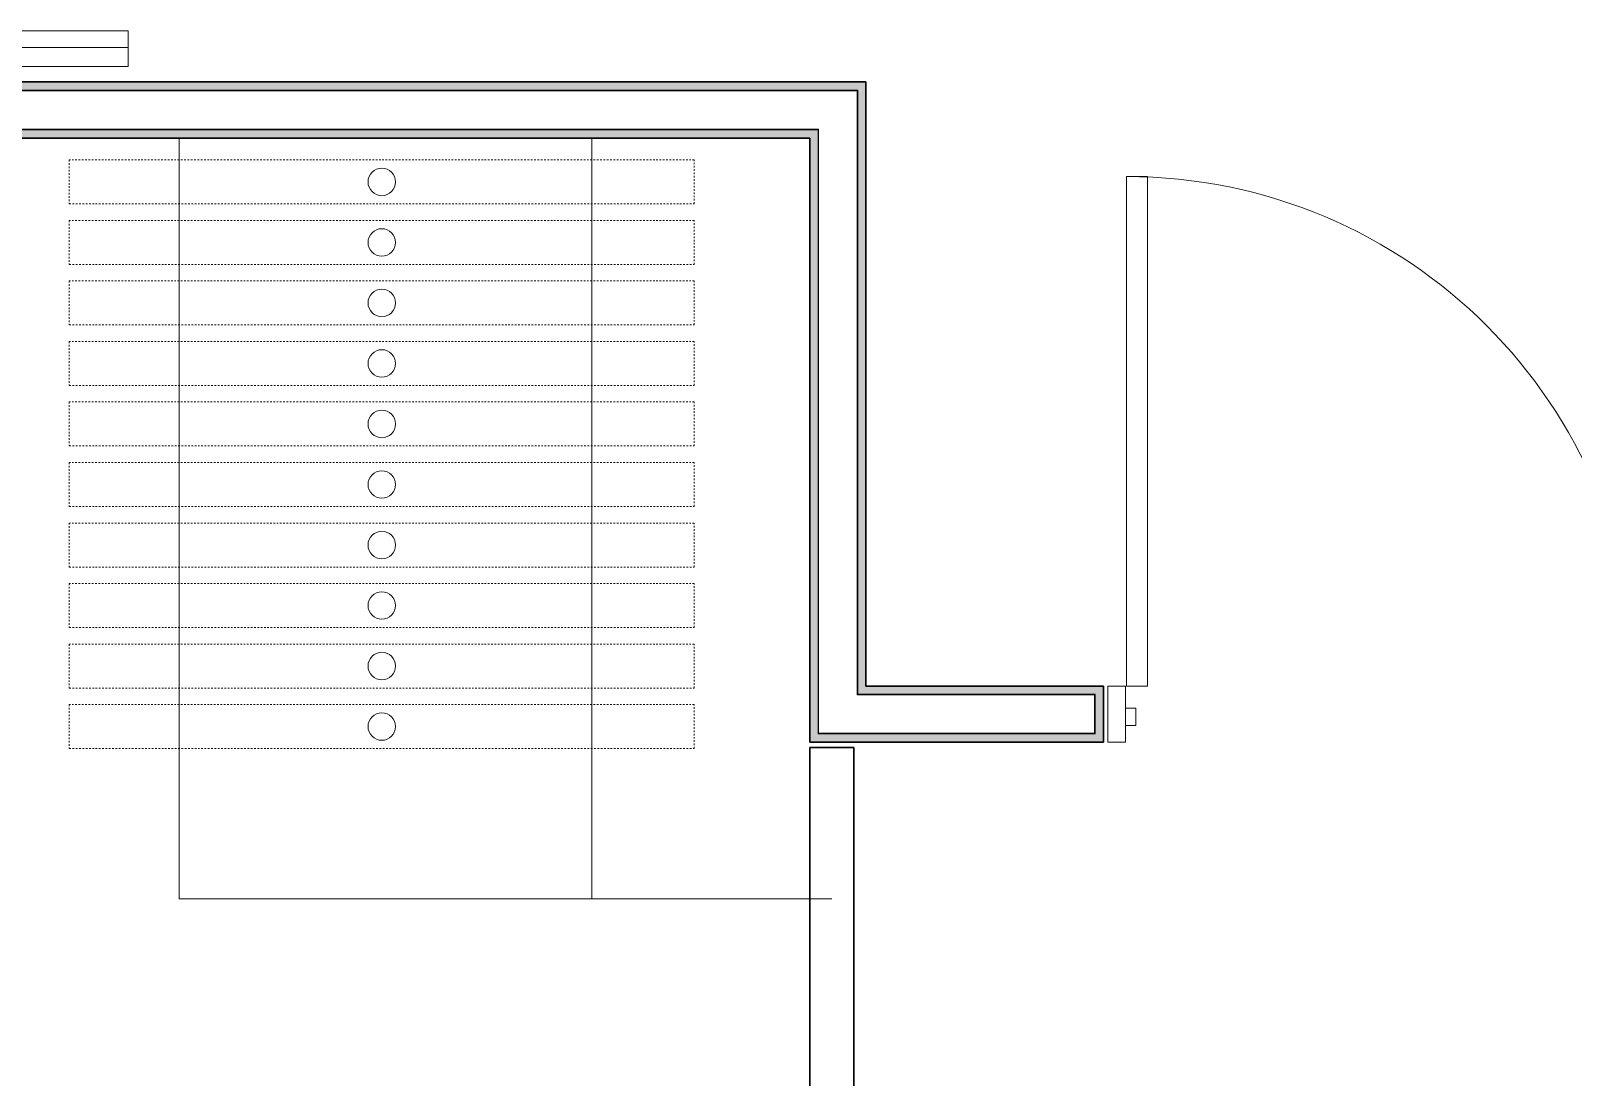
# Model space of a CAD drawing. Header units: millimetres. Extents: x 155920 to 295199, y -4084 to 97293.
# Drawn here: x 171807 to 174610, y 25098 to 27000 of the extents above; entities that cross this region are included whole.
import ezdxf

# ---------------------------------------------------------------- set-up
doc = ezdxf.new("R2010")
doc.units = ezdxf.units.MM
doc.header["$MEASUREMENT"] = 0
doc.linetypes.add('Dash', pattern=[6, 3, -3])
doc.linetypes.add('Dash_2_', pattern=[6, 3, -3])
for name, color, linetype, lineweight in [('A-DOOR', 4, 'CONTINUOUS', 9), ('A-DOOR-FRAM', 4, 'CONTINUOUS', 18), ('A-GENM', 8, 'CONTINUOUS', 9), ('A-GENM-HDLN', 8, 'Dash_2_', 9), ('A-WALL', 7, 'CONTINUOUS', 9), ('A-WALL-PATT', 7, 'CONTINUOUS', 25), ('I-FURN', 8, 'CONTINUOUS', 9), ('I-WALL', 7, 'CONTINUOUS', 9)]:
    doc.layers.add(name, color=color, linetype=linetype, lineweight=lineweight)

msp = doc.modelspace()

# ---------------------------------------------------------------- hatches: boundary and pattern name
at = {"layer": 'A-WALL-PATT', "lineweight": 5}
for points in [[(173310.1, 26892.3), (173325.1, 26892.3), (173325.1, 26907.3), (171525.1, 26907.3), (171525.1, 26892.3), (172290.5, 26892.3)], [(173238.1, 25722.3), (173238.1, 26805.3), (173223.1, 26805.3), (173223.1, 25722.3)]]:
    msp.add_hatch(color=256, dxfattribs=at).paths.add_polyline_path(points, flags=0)
at = {"layer": 'A-WALL-PATT', "lineweight": 9}
msp.add_hatch(color=256, dxfattribs=at).paths.add_polyline_path([(173325.1, 25809.3), (173325.1, 26892.3), (173310.1, 26891.3), (173310.1, 25809.3)], flags=0)
h = msp.add_hatch(color=256, dxfattribs=at)
h.paths.add_polyline_path([(173238.1, 26805.3), (173238.1, 26820.3), (171708.1, 26820.3), (171708.1, 26805.3), (173223.1, 26805.3)], flags=0)
h.paths.add_polyline_path([(171525.1, 26805.3), (171636.1, 26805.3), (171636.1, 26820.3), (171525.1, 26820.3), (171525.1, 26806.3)], flags=0)
at = {"layer": 'A-WALL-PATT', "lineweight": 5}
h = msp.add_hatch(color=256, dxfattribs=at)
h.paths.add_polyline_path([(174766.6, 25758.3), (174781.6, 25758.3), (174781.6, 25794.3), (175125.1, 25794.3), (175125.1, 25809.3), (174766.6, 25809.3)], flags=0)
h.paths.add_polyline_path([(173741.6, 25758.3), (173756.6, 25758.3), (173756.6, 25809.3), (173310.1, 25809.3), (173310.1, 25794.3), (173741.6, 25794.3)], flags=0)
at = {"layer": 'A-WALL-PATT', "lineweight": 9}
h = msp.add_hatch(color=256, dxfattribs=at)
h.paths.add_polyline_path([(174766.6, 25707.3), (175212.1, 25707.3), (175211.1, 25722.3), (174781.6, 25722.3), (174781.6, 25758.3), (174766.6, 25758.3)], flags=0)
h.paths.add_polyline_path([(173223.1, 25707.3), (173756.6, 25707.3), (173756.6, 25758.3), (173741.6, 25758.3), (173741.6, 25722.3), (173223.1, 25722.3)], flags=0)

# ---------------------------------------------------------------- linework, layer by layer
at = {"layer": 'A-DOOR'}
for p, q in [((173798.6, 26735.3), (173836.6, 26735.3)), ((173798.6, 25809.3), (173798.6, 26735.3)), ((173836.6, 26735.3), (173798.6, 26735.3)), ((173798.6, 26735.3), (173798.6, 25809.3)), ((173836.6, 26735.3), (173836.6, 25809.3)), ((173836.6, 25809.3), (173836.6, 26735.3)), ((173836.6, 25809.3), (173798.6, 25809.3)), ((173798.6, 25809.3), (173836.6, 25809.3))]:
    msp.add_line(p, q, dxfattribs=at)
msp.add_arc((173798.6, 25809.3), 926, 0, 90, dxfattribs=at)
at = {"layer": 'A-DOOR-FRAM', "lineweight": 20}
for p, q in [((173764.6, 25809.3), (173796.6, 25809.3)), ((173764.6, 25707.3), (173764.6, 25809.3)), ((173796.6, 25809.3), (173796.6, 25707.3)), ((173796.6, 25737.3), (173796.6, 25769.3)), ((173796.6, 25769.3), (173815.6, 25769.3)), ((173815.6, 25769.3), (173815.6, 25737.3)), ((173815.6, 25737.3), (173796.6, 25737.3)), ((173796.6, 25707.3), (173764.6, 25707.3))]:
    msp.add_line(p, q, dxfattribs=at)
at = {"layer": 'A-GENM'}
for p, q in [((172077.1, 25422.3), (172077.1, 26805.3)), ((172827.1, 25422.3), (172827.1, 26805.3)), ((173263.1, 25422.3), (172077.1, 25422.3))]:
    msp.add_line(p, q, dxfattribs=at)
at = {"layer": 'A-GENM', "lineweight": 30}
for p, q in [((173303.1, 25697.3), (173223.1, 25697.3)), ((173223.1, 25697.3), (173223.1, 23627.3)), ((173303.1, 23627.3), (173303.1, 25697.3))]:
    msp.add_line(p, q, dxfattribs=at)
at = {"layer": 'A-GENM'}
for centre in [(172445.1, 26725.6), (172445.1, 26615.6), (172445.1, 26505.6), (172445.1, 26395.6), (172445.1, 26285.6), (172445.1, 26175.6), (172445.1, 26065.6), (172445.1, 25955.6), (172445.1, 25845.6), (172445.1, 25735.6)]:
    msp.add_circle(centre, 25, dxfattribs=at)
at = {"layer": 'A-GENM-HDLN', "linetype": 'Dash'}
for p, q in [((173013.1, 26765.6), (171877.1, 26765.6)), ((171877.1, 26765.6), (171877.1, 26685.6)), ((173013.1, 26685.6), (173013.1, 26765.6)), ((171877.1, 26685.6), (173013.1, 26685.6)), ((173013.1, 26655.6), (171877.1, 26655.6)), ((171877.1, 26655.6), (171877.1, 26575.6)), ((173013.1, 26575.6), (173013.1, 26655.6)), ((171877.1, 26575.6), (173013.1, 26575.6)), ((173013.1, 26545.6), (171877.1, 26545.6)), ((171877.1, 26545.6), (171877.1, 26465.6)), ((173013.1, 26465.6), (173013.1, 26545.6)), ((171877.1, 26465.6), (173013.1, 26465.6)), ((173013.1, 26435.6), (171877.1, 26435.6)), ((171877.1, 26435.6), (171877.1, 26355.6)), ((173013.1, 26355.6), (173013.1, 26435.6)), ((171877.1, 26355.6), (173013.1, 26355.6)), ((173013.1, 26325.6), (171877.1, 26325.6)), ((171877.1, 26325.6), (171877.1, 26245.6)), ((173013.1, 26245.6), (173013.1, 26325.6)), ((171877.1, 26245.6), (173013.1, 26245.6)), ((173013.1, 26215.6), (171877.1, 26215.6)), ((171877.1, 26215.6), (171877.1, 26135.6)), ((173013.1, 26135.6), (173013.1, 26215.6)), ((171877.1, 26135.6), (173013.1, 26135.6)), ((173013.1, 26105.6), (171877.1, 26105.6)), ((171877.1, 26105.6), (171877.1, 26025.6)), ((173013.1, 26025.6), (173013.1, 26105.6)), ((171877.1, 26025.6), (173013.1, 26025.6)), ((173013.1, 25995.6), (171877.1, 25995.6)), ((171877.1, 25995.6), (171877.1, 25915.6)), ((173013.1, 25915.6), (173013.1, 25995.6)), ((171877.1, 25915.6), (173013.1, 25915.6)), ((173013.1, 25885.6), (171877.1, 25885.6)), ((171877.1, 25885.6), (171877.1, 25805.6)), ((173013.1, 25805.6), (173013.1, 25885.6)), ((171877.1, 25805.6), (173013.1, 25805.6)), ((173013.1, 25775.6), (171877.1, 25775.6)), ((171877.1, 25775.6), (171877.1, 25695.6)), ((173013.1, 25695.6), (173013.1, 25775.6)), ((171877.1, 25695.6), (173013.1, 25695.6))]:
    msp.add_line(p, q, dxfattribs=at)
at = {"layer": 'A-WALL'}
for p, q in [((173310.1, 26892.3), (171525.1, 26892.3)), ((173309.1, 26891.3), (171525.1, 26891.3)), ((173309.1, 26891.3), (173309.1, 26821.3)), ((173310.1, 26892.3), (173310.1, 26891.3)), ((173310.1, 26891.3), (173310.1, 26805.3)), ((173239.1, 26821.3), (171707.1, 26821.3)), ((173238.1, 26820.3), (171708.1, 26820.3)), ((173238.1, 26820.3), (173238.1, 26805.3)), ((173238.1, 26805.3), (173238.1, 25809.3)), ((173239.1, 26821.3), (173239.1, 26820.3)), ((173239.1, 26820.3), (173239.1, 26805.3)), ((173239.1, 26805.3), (173239.1, 25809.3)), ((173309.1, 26821.3), (173309.1, 26805.3)), ((173309.1, 26805.3), (173309.1, 25809.3)), ((173310.1, 26805.3), (173310.1, 25809.3)), ((173238.1, 25723.3), (173238.1, 25809.3)), ((173239.1, 25793.3), (173239.1, 25809.3)), ((173239.1, 25723.3), (173239.1, 25793.3)), ((173309.1, 25794.3), (173309.1, 25809.3)), ((173309.1, 25793.3), (173309.1, 25794.3)), ((173740.6, 25793.3), (173309.1, 25793.3)), ((173310.1, 25794.3), (173310.1, 25809.3)), ((173741.6, 25794.3), (173310.1, 25794.3)), ((173740.6, 25758.3), (173740.6, 25793.3)), ((173741.6, 25758.3), (173741.6, 25794.3)), ((173740.6, 25723.3), (173740.6, 25758.3)), ((173741.6, 25722.3), (173741.6, 25758.3)), ((173238.1, 25722.3), (173238.1, 25723.3)), ((173238.1, 25722.3), (173741.6, 25722.3)), ((173239.1, 25723.3), (173740.6, 25723.3))]:
    msp.add_line(p, q, dxfattribs=at)
at = {"layer": 'I-FURN'}
for p, q in [((169584.2, 27000.2), (171984.2, 27000.2)), ((171984.2, 27000.2), (171984.2, 26970.2)), ((171984.2, 26970.2), (169584.2, 26970.2)), ((171984.2, 26970.2), (169584.2, 26970.2)), ((171984.2, 26935.2), (171984.2, 26970.2)), ((169584.2, 26935.2), (171984.2, 26935.2))]:
    msp.add_line(p, q, dxfattribs=at)
at = {"layer": 'I-WALL', "lineweight": 30}
for p, q in [((173325.1, 26907.3), (171525.1, 26907.3)), ((173325.1, 26892.3), (173325.1, 26907.3)), ((173325.1, 26805.3), (173325.1, 26892.3)), ((171723.1, 26805.3), (173223.1, 26805.3)), ((173223.1, 26805.3), (173223.1, 25809.3)), ((173325.1, 25809.3), (173325.1, 26805.3)), ((173223.1, 25809.3), (173223.1, 25722.3)), ((173756.6, 25809.3), (173325.1, 25809.3)), ((173756.6, 25707.3), (173756.6, 25809.3)), ((173223.1, 25722.3), (173223.1, 25707.3)), ((173223.1, 25707.3), (173756.6, 25707.3))]:
    msp.add_line(p, q, dxfattribs=at)

doc.saveas('drawing.dxf')
